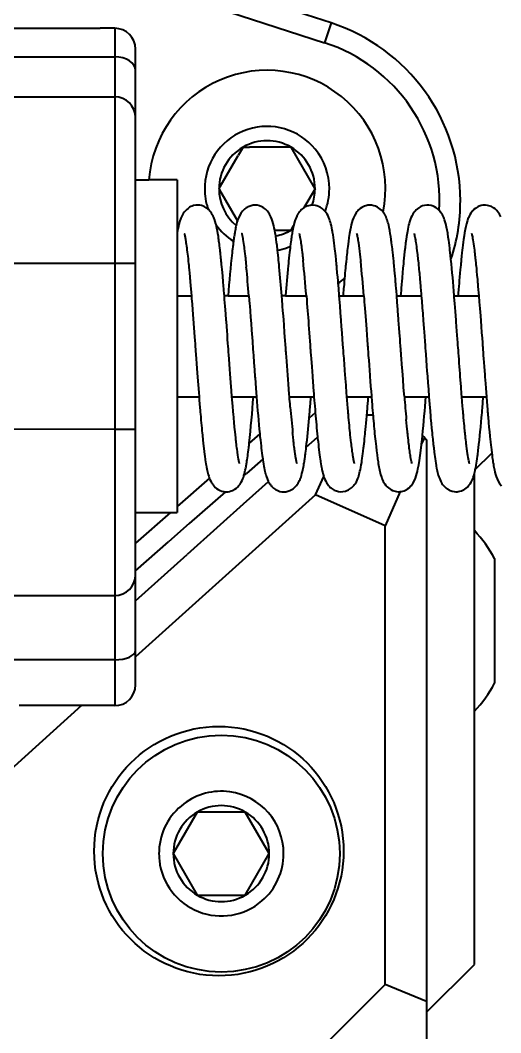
# Model space of a CAD drawing. Header units: millimetres. Extents: x 15 to 415, y 5 to 292.
# Drawn here: x 145.16 to 148.05, y 92.59 to 98.68 of the extents above; entities that cross this region are included whole.
import ezdxf

# ---------------------------------------------------------------- set-up
doc = ezdxf.new("R2010")
doc.units = ezdxf.units.MM
doc.layers.add('Geometries', color=7, linetype='Continuous')

msp = doc.modelspace()

# ---------------------------------------------------------------- linework, layer by layer
at = {"layer": 'Geometries', "linetype": 'Continuous', "lineweight": 40}
for p, q in [((145.5702, 99.0041), (146.9944, 98.5421)), ((147.033, 98.661), (146.5235, 98.8262)), ((144.9791, 98.6292), (145.1694, 98.6292)), ((145.1694, 98.6292), (145.4562, 98.6292)), ((145.4562, 98.6292), (145.5995, 98.6292)), ((145.5995, 98.6292), (145.6451, 98.6292)), ((145.7319, 98.6292), (145.6451, 98.6292)), ((145.7319, 98.6292), (145.7319, 98.4573)), ((147.0217, 98.6261), (146.9944, 98.5421)), ((147.033, 98.661), (147.0217, 98.6261)), ((145.8569, 98.3753), (145.8569, 98.5042)), ((144.7185, 98.4573), (145.7319, 98.4573)), ((145.7319, 98.4573), (145.7319, 98.2167)), ((145.8569, 98.0917), (145.8569, 98.3753)), ((144.8569, 98.2167), (145.7319, 98.2167)), ((145.7319, 98.2167), (145.7319, 97.2167)), ((145.8569, 97.7167), (145.8569, 98.0917)), ((146.5035, 97.914), (146.4744, 97.8636)), ((146.5035, 97.914), (146.5235, 97.914)), ((146.5235, 97.914), (146.5415, 97.914)), ((146.7922, 97.914), (146.5415, 97.914)), ((146.9365, 97.664), (146.7922, 97.914)), ((146.3669, 97.6774), (146.4744, 97.8636)), ((145.8569, 97.2167), (145.8569, 97.7167)), ((145.8569, 97.7167), (145.9373, 97.7167)), ((146.1069, 97.7167), (145.9373, 97.7167)), ((146.1069, 97.7167), (146.1069, 97.3963)), ((146.2734, 97.685), (146.2732, 97.6814)), ((146.2732, 97.6466), (146.2734, 97.643)), ((146.3591, 97.664), (146.3669, 97.6774)), ((146.3591, 97.664), (146.3628, 97.6577)), ((146.3628, 97.6577), (146.4702, 97.4717)), ((146.9365, 97.664), (146.8703, 97.5493)), ((146.6945, 97.414), (146.7922, 97.414)), ((146.7922, 97.414), (146.8076, 97.4408)), ((146.1069, 97.3963), (146.1069, 97.0204)), ((144.9819, 97.2167), (145.7319, 97.2167)), ((145.7319, 97.2167), (145.7319, 96.2167)), ((145.7319, 97.2167), (145.8569, 97.2167)), ((145.8569, 96.2167), (145.8569, 97.2167)), ((146.1069, 97.0204), (146.1069, 96.4129)), ((146.1069, 97.0204), (146.193, 97.0204)), ((146.3929, 96.999), (146.3911, 97.0211)), ((146.4139, 97.0204), (146.3912, 97.0204)), ((146.4139, 97.0204), (146.5387, 97.0204)), ((146.7597, 97.0204), (146.7369, 97.0204)), ((146.7597, 97.0204), (146.8844, 97.0204)), ((147.0826, 97.0204), (147.1054, 97.0204)), ((147.1054, 97.0204), (147.2301, 97.0204)), ((147.4283, 97.0204), (147.4511, 97.0204)), ((147.4511, 97.0204), (147.5072, 97.0204)), ((147.5072, 97.0204), (147.5758, 97.0204)), ((147.774, 97.0204), (147.7968, 97.0204)), ((147.7968, 97.0204), (147.9216, 97.0204)), ((146.1069, 96.4129), (146.239, 96.4129)), ((146.1069, 96.4129), (146.1069, 95.7518)), ((146.4371, 96.4129), (146.5662, 96.4129)), ((146.5662, 96.4129), (146.5847, 96.4129)), ((146.7828, 96.4129), (146.9119, 96.4129)), ((146.9119, 96.4129), (146.9304, 96.4129)), ((147.1285, 96.4129), (147.2576, 96.4129)), ((147.2576, 96.4129), (147.2761, 96.4129)), ((147.4742, 96.4129), (147.6033, 96.4129)), ((147.6033, 96.4129), (147.6218, 96.4129)), ((147.8199, 96.4129), (147.949, 96.4129)), ((147.949, 96.4129), (147.9675, 96.4129)), ((146.9383, 96.3154), (146.9011, 96.2828)), ((147.2486, 96.3029), (147.2851, 96.3029)), ((145.7319, 96.2167), (144.9817, 96.2164)), ((145.7319, 96.2167), (145.7319, 95.2167)), ((145.7319, 96.2167), (145.8569, 96.2167)), ((145.8569, 95.7167), (145.8569, 96.2167)), ((146.6042, 96.1884), (146.5409, 96.1329)), ((146.8839, 96.1087), (146.9517, 96.1698)), ((147.5943, 96.1667), (147.5776, 96.1292)), ((147.5828, 96.1782), (147.5943, 96.1667)), ((147.5943, 96.1667), (147.6082, 96.1529)), ((147.6082, 96.1529), (147.6082, 92.7736)), ((147.9009, 95.9743), (147.9998, 96.0732)), ((146.6219, 96.0376), (146.5235, 95.9512)), ((146.5091, 95.9386), (146.5235, 95.9512)), ((147.8951, 95.6077), (147.8951, 95.9496)), ((146.3015, 95.9227), (146.1069, 95.7518)), ((146.5235, 95.7842), (146.6558, 95.9033)), ((146.9398, 95.8226), (146.9891, 95.9335)), ((146.9398, 95.8226), (145.8569, 94.8475)), ((146.3979, 95.841), (146.1801, 95.6498)), ((147.3582, 95.6363), (146.9398, 95.8226)), ((147.4497, 95.8418), (147.3582, 95.6363)), ((146.5235, 95.7842), (146.1671, 95.4633)), ((145.8569, 95.5323), (145.8569, 95.7167)), ((145.8569, 95.7167), (146.0669, 95.7167)), ((146.0669, 95.7167), (145.8569, 95.5323)), ((146.0669, 95.7167), (146.1069, 95.7167)), ((146.1069, 95.7518), (146.1069, 95.7167)), ((146.1801, 95.6498), (146.0549, 95.5399)), ((147.3582, 92.8771), (147.3582, 95.6363)), ((147.8951, 94.5203), (147.8951, 95.6077)), ((145.8569, 95.366), (146.0549, 95.5399)), ((145.8569, 95.366), (145.8569, 95.5323)), ((145.8569, 95.184), (146.1671, 95.4633)), ((148.0166, 95.439), (148.0166, 94.689)), ((145.8569, 95.3417), (145.8569, 95.366)), ((145.8569, 95.184), (145.8569, 95.3417)), ((144.8569, 95.2167), (145.7319, 95.2167)), ((145.7319, 95.2167), (145.7319, 94.8302)), ((145.8569, 94.8862), (145.8569, 95.184)), ((145.8569, 94.8475), (145.8569, 94.8862)), ((145.8569, 94.6792), (145.8569, 94.8475)), ((145.7319, 94.8302), (144.5307, 94.8302)), ((145.7319, 94.8302), (145.7319, 94.5542)), ((145.5311, 94.5542), (144.8059, 93.9013)), ((145.5311, 94.5542), (145.1575, 94.5542)), ((145.7319, 94.5542), (145.5311, 94.5542)), ((147.8951, 92.9965), (147.8951, 94.5203)), ((146.2285, 93.914), (146.0841, 93.664)), ((146.5172, 93.914), (146.2285, 93.914)), ((146.6615, 93.664), (146.5172, 93.914)), ((146.0841, 93.664), (146.2285, 93.414)), ((146.5172, 93.414), (146.6615, 93.664)), ((146.2285, 93.414), (146.5172, 93.414)), ((147.6082, 92.7096), (147.8951, 92.9965)), ((146.5683, 92.0872), (147.3582, 92.8771)), ((147.6082, 92.7736), (147.3582, 92.8771)), ((147.6082, 92.7736), (147.6082, 92.7096)), ((147.6082, 92.7096), (147.6082, 92.3968))]:
    msp.add_line(p, q, dxfattribs=at)
at = {"layer": 'Geometries', "linetype": 'Continuous', "lineweight": 40, "flags": 128}
for points in [[(146.2732, 97.6814), (146.2731, 97.6787), (146.2728, 97.664)], [(146.2728, 97.664), (146.2731, 97.6491), (146.2732, 97.6466)], [(146.2734, 97.643), (146.274, 97.6339), (146.2756, 97.6185), (146.2778, 97.603), (146.2807, 97.5874), (146.2843, 97.572), (146.2869, 97.5621)], [(146.2886, 97.5444), (146.2816, 97.5495), (146.2763, 97.5527), (146.2688, 97.5565), (146.2589, 97.5605), (146.2529, 97.5623), (146.2432, 97.5643), (146.2319, 97.5654), (146.2194, 97.5648), (146.2066, 97.5624), (146.1983, 97.5597), (146.1901, 97.5563), (146.1821, 97.5521), (146.1726, 97.5458), (146.1647, 97.5394), (146.1567, 97.5315), (146.1495, 97.5228), (146.1444, 97.5154), (146.1395, 97.5072), (146.1295, 97.4859), (146.1223, 97.4647), (146.1169, 97.4439), (146.1123, 97.4226), (146.1082, 97.4), (146.1069, 97.3923)], [(146.2869, 97.5621), (146.2885, 97.5566), (146.2935, 97.5413), (146.294, 97.5398)], [(146.2943, 97.5397), (146.289, 97.5442), (146.2886, 97.5444)], [(146.3415, 97.4482), (146.3404, 97.4527), (146.3367, 97.4658), (146.3318, 97.4807), (146.3303, 97.4848), (146.3281, 97.4902), (146.3264, 97.4943), (146.3245, 97.4984), (146.3214, 97.5044), (146.3186, 97.5095), (146.3144, 97.5163), (146.3098, 97.5228), (146.304, 97.5299), (146.2975, 97.5367), (146.2943, 97.5397)], [(146.5233, 97.5491), (146.5213, 97.5477), (146.514, 97.5422), (146.5059, 97.5349), (146.4998, 97.5282), (146.4948, 97.5219), (146.4901, 97.5153), (146.4817, 97.5005), (146.4756, 97.4868), (146.4712, 97.4748), (146.4702, 97.472)], [(146.6945, 97.414), (146.6918, 97.4277), (146.689, 97.4407), (146.6854, 97.4554), (146.6818, 97.4681), (146.6774, 97.4811), (146.6714, 97.4957), (146.6632, 97.5113), (146.6512, 97.528), (146.6466, 97.5332), (146.6424, 97.5373), (146.6387, 97.5407), (146.6324, 97.5457), (146.6247, 97.5509), (146.6163, 97.5554), (146.6018, 97.5611), (146.588, 97.5642), (146.577, 97.5651), (146.5641, 97.5644), (146.5522, 97.562), (146.54, 97.5579), (146.5316, 97.554), (146.5256, 97.5505), (146.5233, 97.5491)], [(146.8701, 97.5495), (146.8626, 97.5442), (146.8569, 97.5396), (146.8535, 97.5364), (146.8489, 97.5317), (146.8437, 97.5257), (146.8385, 97.5189), (146.834, 97.512), (146.8303, 97.5056), (146.8265, 97.4982), (146.8227, 97.4898), (146.8188, 97.4799), (146.8159, 97.4714), (146.8076, 97.4407)], [(146.9184, 97.5649), (146.9138, 97.5646), (146.9069, 97.5637), (146.8978, 97.5618), (146.8878, 97.5585), (146.8743, 97.552), (146.8701, 97.5495)], [(146.9972, 97.5277), (146.9901, 97.5354), (146.9796, 97.5444), (146.9736, 97.5487), (146.9676, 97.5524), (146.9581, 97.5571), (146.9482, 97.5607), (146.9388, 97.5631), (146.9264, 97.5648), (146.9184, 97.5649)], [(147.0413, 97.4078), (147.04, 97.4151), (147.0374, 97.4282), (147.035, 97.4398), (147.0316, 97.4536), (147.0293, 97.4621), (147.0264, 97.4716), (147.0234, 97.4804), (147.0198, 97.4897), (147.0151, 97.4999), (147.0094, 97.5105), (147.0035, 97.5196), (146.9977, 97.5271), (146.9972, 97.5277)], [(147.3464, 97.5236), (147.3416, 97.5294), (147.3356, 97.5358), (147.3291, 97.5417), (147.321, 97.5478), (147.313, 97.5528), (147.3013, 97.5583), (147.2901, 97.562), (147.2764, 97.5646), (147.2653, 97.5651), (147.2551, 97.5643), (147.2424, 97.5616), (147.2351, 97.5592), (147.2269, 97.5557), (147.2181, 97.551), (147.208, 97.5441), (147.1991, 97.5364), (147.1942, 97.5313), (147.1888, 97.5251), (147.1848, 97.5197), (147.1756, 97.5048), (147.1677, 97.488), (147.1627, 97.4747), (147.1584, 97.4607), (147.1549, 97.4476), (147.1517, 97.4332), (147.1479, 97.4147), (147.1444, 97.3942), (147.1406, 97.3698), (147.1374, 97.3474), (147.1335, 97.3168), (147.1306, 97.292), (147.1292, 97.2795), (147.1278, 97.2665), (147.1265, 97.2545), (147.1251, 97.2413), (147.1237, 97.227), (147.123, 97.2202), (147.1226, 97.2158), (147.1219, 97.2085), (147.1209, 97.1982), (147.1197, 97.1857), (147.1183, 97.1711), (147.1169, 97.1557), (147.1155, 97.1396), (147.1142, 97.1255)], [(147.4283, 97.0205), (147.4279, 97.0252), (147.4262, 97.0466), (147.4245, 97.0673), (147.4233, 97.0807), (147.4226, 97.0901), (147.4221, 97.0954), (147.4217, 97.0999), (147.4209, 97.1089), (147.4198, 97.1224), (147.4184, 97.1379), (147.4151, 97.1745), (147.4124, 97.2026), (147.4111, 97.2156), (147.4098, 97.2286), (147.4082, 97.245), (147.4063, 97.2631), (147.4042, 97.2819), (147.4029, 97.2936), (147.4018, 97.3026), (147.4004, 97.3146), (147.3988, 97.3271), (147.3973, 97.3389), (147.3964, 97.3459), (147.3954, 97.3529), (147.3943, 97.3615), (147.393, 97.3699), (147.392, 97.377), (147.3896, 97.3926), (147.3863, 97.4118), (147.3827, 97.43), (147.3797, 97.4437), (147.3777, 97.4522), (147.3754, 97.4608), (147.373, 97.469), (147.3705, 97.4768), (147.3676, 97.4846), (147.3639, 97.4935), (147.3615, 97.4987), (147.3577, 97.5061), (147.355, 97.5109), (147.3509, 97.5173), (147.3474, 97.5222), (147.3464, 97.5236)], [(147.6841, 97.5333), (147.6814, 97.536), (147.6765, 97.5405), (147.6721, 97.5442), (147.665, 97.5492), (147.6563, 97.5544), (147.6476, 97.5584), (147.6344, 97.5628), (147.6221, 97.5649), (147.6098, 97.5654), (147.5945, 97.5636), (147.5832, 97.5604), (147.5731, 97.5563), (147.5675, 97.5535), (147.5605, 97.5493), (147.5521, 97.5432), (147.5446, 97.5365), (147.5384, 97.5299), (147.5347, 97.5255), (147.5325, 97.5227), (147.5252, 97.5118), (147.5182, 97.499), (147.5134, 97.4883), (147.5089, 97.476), (147.5054, 97.4653), (147.5023, 97.4539), (147.4998, 97.4438), (147.4972, 97.4324), (147.4947, 97.4202), (147.4923, 97.4069), (147.4904, 97.3964), (147.4874, 97.3775), (147.4846, 97.3579), (147.4817, 97.3362), (147.4782, 97.3084), (147.4756, 97.2853), (147.4732, 97.2638), (147.4694, 97.2274), (147.468, 97.213), (147.4655, 97.1869), (147.4629, 97.1585), (147.4603, 97.1298), (147.458, 97.1037), (147.457, 97.0912), (147.4563, 97.0829), (147.4553, 97.0707), (147.4539, 97.054), (147.4522, 97.0334), (147.4511, 97.0204)], [(147.7545, 97.2393), (147.7545, 97.2394), (147.7524, 97.2596), (147.7502, 97.2798), (147.7485, 97.2948), (147.7472, 97.3055), (147.7452, 97.322), (147.7429, 97.3401), (147.7413, 97.3522), (147.7397, 97.3633), (147.7383, 97.3734), (147.7374, 97.3791), (147.7362, 97.3865), (147.7347, 97.3961), (147.7329, 97.4066), (147.7315, 97.4145), (147.7278, 97.433), (147.7232, 97.4526), (147.7181, 97.4709), (147.716, 97.4772), (147.7135, 97.484), (147.7106, 97.4913), (147.707, 97.4993), (147.7028, 97.5073), (147.6981, 97.5152), (147.6921, 97.5238), (147.6867, 97.5304), (147.6841, 97.5333)], [(148.0549, 97.4944), (148.0508, 97.5029), (148.0469, 97.5099), (148.0405, 97.5199), (148.0346, 97.5276), (148.0307, 97.5321), (148.0257, 97.5371), (148.0201, 97.5421), (148.0109, 97.5489), (148.0046, 97.5528), (147.9981, 97.5562), (147.9905, 97.5594), (147.9829, 97.5619), (147.9735, 97.564), (147.9631, 97.5652), (147.9556, 97.5653), (147.9463, 97.5645), (147.9368, 97.5627), (147.93, 97.5607), (147.924, 97.5585), (147.9153, 97.5545), (147.9039, 97.5476), (147.8948, 97.5405), (147.8898, 97.5359), (147.8852, 97.5312), (147.8825, 97.5281), (147.8807, 97.5259), (147.874, 97.5166), (147.8681, 97.5069), (147.8634, 97.4979), (147.8597, 97.4894), (147.8568, 97.4821), (147.8536, 97.473), (147.8515, 97.4664), (147.8476, 97.452), (147.8437, 97.4357), (147.8403, 97.4189), (147.8368, 97.3994), (147.8338, 97.3814), (147.8303, 97.3575), (147.8281, 97.3416), (147.8259, 97.3241), (147.824, 97.3082), (147.8224, 97.2952), (147.8205, 97.2781), (147.8183, 97.258), (147.8161, 97.237), (147.8148, 97.2236), (147.8138, 97.2135), (147.8128, 97.2038), (147.8116, 97.1911), (147.8101, 97.1754), (147.8084, 97.1562), (147.8061, 97.1311), (147.8044, 97.1112), (147.8038, 97.1042), (147.8029, 97.0936), (147.8016, 97.0781), (147.7999, 97.0577), (147.798, 97.035), (147.7969, 97.0209)], [(146.4702, 97.472), (146.4672, 97.4622), (146.464, 97.45), (146.4623, 97.4429)], [(146.3568, 97.3639), (146.355, 97.3765), (146.3521, 97.3948), (146.3496, 97.4096), (146.3467, 97.4247), (146.3435, 97.4396), (146.3415, 97.4482)], [(146.4623, 97.4429), (146.4623, 97.4429), (146.4605, 97.4351), (146.4592, 97.4288), (146.4575, 97.4201), (146.4556, 97.4101), (146.4545, 97.4035), (146.4536, 97.3986), (146.4528, 97.3934), (146.4514, 97.3846), (146.4501, 97.3764), (146.4492, 97.3701), (146.448, 97.3618), (146.4467, 97.3526), (146.4461, 97.3477)], [(146.7001, 97.3802), (146.6973, 97.3981), (146.6951, 97.4109), (146.6945, 97.414)], [(146.8035, 97.4216), (146.801, 97.4081), (146.7997, 97.4007), (146.7984, 97.3929), (146.7971, 97.3848), (146.7961, 97.3782), (146.795, 97.3708), (146.7937, 97.3614), (146.7923, 97.3515), (146.7913, 97.3443), (146.7898, 97.3322), (146.7878, 97.3164), (146.7878, 97.3161)], [(146.8076, 97.4407), (146.8075, 97.4406), (146.8035, 97.4216)], [(147.045, 97.3852), (147.0449, 97.3863), (147.0423, 97.4018), (147.0413, 97.4078)], [(146.1497, 97.3947), (146.1498, 97.3946), (146.1501, 97.3937), (146.1506, 97.3918), (146.1512, 97.3895), (146.152, 97.3859), (146.1528, 97.3824), (146.1538, 97.3777), (146.1548, 97.3726), (146.1559, 97.3669), (146.1567, 97.3627), (146.1577, 97.357), (146.159, 97.3489), (146.1602, 97.341), (146.1618, 97.3301), (146.1634, 97.3188), (146.1648, 97.3083), (146.1663, 97.2966), (146.1682, 97.2813), (146.1694, 97.2707), (146.1708, 97.2584), (146.1726, 97.2427), (146.1742, 97.227), (146.1755, 97.2144), (146.1766, 97.2043), (146.1779, 97.1909), (146.1794, 97.1751), (146.1813, 97.1553), (146.1832, 97.1343), (146.1843, 97.1229)], [(146.3911, 97.0211), (146.3904, 97.0299), (146.3881, 97.0575), (146.3861, 97.0825), (146.3844, 97.1026), (146.3812, 97.1391), (146.3776, 97.1781), (146.3761, 97.1944), (146.3747, 97.2088), (146.3736, 97.2195), (146.3729, 97.2268), (146.3719, 97.2361), (146.3709, 97.246), (146.3698, 97.2569), (146.3686, 97.2684), (146.3673, 97.2797), (146.3665, 97.287), (146.3656, 97.2946), (146.3641, 97.308), (146.3626, 97.3199), (146.3614, 97.3297), (146.3602, 97.3389), (146.3589, 97.3486), (146.3576, 97.3588), (146.3568, 97.3639)], [(146.4461, 97.3477), (146.4458, 97.3456), (146.4451, 97.3406), (146.4443, 97.3342), (146.4433, 97.3264), (146.4421, 97.3165), (146.4402, 97.301), (146.4391, 97.2907), (146.4376, 97.2774)], [(146.4956, 97.3945), (146.4956, 97.3945), (146.4957, 97.3939), (146.4961, 97.3927), (146.4966, 97.391), (146.497, 97.3894), (146.4977, 97.3864), (146.4984, 97.3833), (146.5, 97.3755), (146.5017, 97.3667), (146.5031, 97.3587), (146.5052, 97.3459), (146.5068, 97.3347), (146.5086, 97.322), (146.5096, 97.3153)], [(146.7113, 97.2947), (146.7111, 97.2966), (146.7081, 97.3217), (146.7058, 97.3399), (146.7031, 97.3602), (146.7003, 97.3788), (146.7001, 97.3802)], [(146.8413, 97.3946), (146.8413, 97.3945), (146.8415, 97.3939), (146.8419, 97.3923), (146.8423, 97.3908), (146.8438, 97.3845), (146.8458, 97.3751), (146.8478, 97.3639), (146.8503, 97.3493), (146.8504, 97.3486)], [(146.8504, 97.3486), (146.8521, 97.3375), (146.8548, 97.3185), (146.8559, 97.3103), (146.8576, 97.2973), (146.8596, 97.2812), (146.8608, 97.2703), (146.8619, 97.261), (146.8632, 97.2496), (146.8642, 97.2402)], [(147.0765, 97.0945), (147.0763, 97.0965), (147.0752, 97.1093), (147.0732, 97.1318), (147.0708, 97.1586), (147.068, 97.1888), (147.0669, 97.1999), (147.0663, 97.2066), (147.0659, 97.2107), (147.0652, 97.2174), (147.0643, 97.2268), (147.0632, 97.2375), (147.0611, 97.258), (147.0592, 97.2754), (147.0577, 97.2884), (147.0561, 97.3025), (147.0541, 97.3189), (147.0517, 97.3384), (147.0497, 97.3533), (147.0471, 97.3718), (147.045, 97.3852)], [(147.1868, 97.3952), (147.1868, 97.3951), (147.1871, 97.3942), (147.1875, 97.3929), (147.188, 97.3909), (147.1887, 97.388), (147.1897, 97.3835), (147.1908, 97.3782), (147.1921, 97.3715), (147.1933, 97.3652), (147.1949, 97.3559), (147.1962, 97.3479), (147.1977, 97.338), (147.2002, 97.3205), (147.202, 97.3072), (147.2046, 97.287), (147.2065, 97.271), (147.2086, 97.2522), (147.2104, 97.2358), (147.2113, 97.2277)], [(147.5324, 97.3954), (147.5325, 97.3951), (147.5328, 97.3941), (147.5334, 97.392), (147.534, 97.3897), (147.5348, 97.3861), (147.536, 97.3809), (147.5371, 97.3755), (147.5387, 97.3671), (147.5397, 97.3615), (147.5406, 97.356), (147.542, 97.3476), (147.5431, 97.34), (147.5448, 97.3287), (147.5465, 97.3165), (147.5478, 97.3067), (147.5496, 97.2931), (147.5514, 97.2779), (147.5522, 97.2712), (147.5528, 97.2661), (147.5536, 97.2591), (147.5545, 97.2506), (147.5556, 97.2407), (147.5568, 97.2294), (147.5581, 97.2171), (147.5589, 97.2097), (147.5596, 97.2026), (147.5608, 97.1909), (147.562, 97.178), (147.5631, 97.1661), (147.5642, 97.1553), (147.5651, 97.1456), (147.5664, 97.1307), (147.5675, 97.119)], [(147.8782, 97.3949), (147.8783, 97.3948), (147.8787, 97.3935), (147.8794, 97.3905), (147.8806, 97.3857), (147.8817, 97.3808), (147.883, 97.3745), (147.8845, 97.3666), (147.8864, 97.3557), (147.8882, 97.3446), (147.8901, 97.3318), (147.8921, 97.3179), (147.8935, 97.307), (147.8951, 97.2952), (147.8964, 97.2839), (147.8975, 97.2748), (147.8982, 97.2689), (147.8988, 97.2639), (147.8999, 97.2543), (147.9009, 97.2452), (147.9018, 97.2369), (147.9025, 97.2296), (147.9033, 97.2226), (147.9047, 97.2088), (147.9058, 97.1981), (147.9071, 97.1848), (147.9087, 97.1673), (147.9109, 97.1444), (147.9132, 97.1186), (147.9147, 97.1019), (147.9155, 97.0922), (147.9169, 97.0766), (147.9185, 97.0574), (147.9201, 97.0382), (147.9216, 97.0204)], [(146.5096, 97.3153), (146.5098, 97.3133), (146.5111, 97.3035), (146.5131, 97.2874), (146.5133, 97.2855)], [(146.5133, 97.2855), (146.5147, 97.2738), (146.5164, 97.259), (146.5177, 97.2475), (146.519, 97.2357), (146.5199, 97.227)], [(146.7113, 97.2944), (146.7244, 97.2969), (146.7398, 97.3005), (146.7552, 97.3047), (146.7706, 97.3097), (146.7859, 97.3154), (146.7878, 97.3161)], [(146.7197, 97.2155), (146.7192, 97.2204), (146.7179, 97.2332), (146.7164, 97.2483), (146.7132, 97.2781), (146.7113, 97.2947)], [(146.7878, 97.3161), (146.7862, 97.3032), (146.7851, 97.2936), (146.7837, 97.2807), (146.7819, 97.2646), (146.78, 97.2467), (146.778, 97.2274), (146.7771, 97.2179)], [(146.5199, 97.227), (146.5203, 97.2234), (146.5214, 97.2124), (146.5222, 97.2048), (146.5227, 97.2003), (146.5233, 97.1935), (146.5235, 97.1921)], [(146.7219, 97.1926), (146.7218, 97.1934), (146.7206, 97.2061), (146.72, 97.2124), (146.7197, 97.2155)], [(146.7771, 97.2179), (146.7764, 97.211), (146.7755, 97.2015)], [(146.8642, 97.2402), (146.8644, 97.2385), (146.865, 97.2332)], [(146.1843, 97.1229), (146.185, 97.1145), (146.1865, 97.0979), (146.1872, 97.0899), (146.1882, 97.078), (146.1895, 97.0628), (146.1917, 97.0367), (146.1929, 97.0212)], [(147.0825, 97.021), (147.0815, 97.0344), (147.0801, 97.0508), (147.0789, 97.0657), (147.0778, 97.0791), (147.077, 97.0881), (147.0765, 97.0945)], [(147.1142, 97.1255), (147.114, 97.1228), (147.1128, 97.1091), (147.112, 97.1006), (147.1116, 97.0957), (147.111, 97.0885), (147.1087, 97.0612), (147.1062, 97.0306), (147.1054, 97.0203)], [(147.5675, 97.119), (147.5676, 97.1172), (147.5687, 97.1046), (147.5697, 97.0942), (147.5704, 97.085), (147.5716, 97.0712), (147.575, 97.0308), (147.5758, 97.0204)], [(146.1929, 97.0212), (146.1943, 97.0044), (146.197, 96.9701), (146.1997, 96.9363), (146.2039, 96.881), (146.2079, 96.8278), (146.2119, 96.7733), (146.2135, 96.7515), (146.215, 96.7313), (146.216, 96.7176), (146.2166, 96.7102), (146.2171, 96.7033)], [(146.4025, 96.8733), (146.3997, 96.9115), (146.3961, 96.9573), (146.393, 96.9967), (146.3929, 96.999)], [(146.5387, 97.0204), (146.539, 97.0175), (146.5426, 96.9719), (146.5436, 96.9592)], [(146.7418, 96.9579), (146.7415, 96.9624), (146.7389, 96.9947), (146.7369, 97.0204)], [(146.8844, 97.0205), (146.8845, 97.02), (146.8867, 96.9926)], [(146.8867, 96.9926), (146.8882, 96.9739), (146.8916, 96.93), (146.8948, 96.8885), (146.8964, 96.8668), (146.8981, 96.8443), (146.8998, 96.8209), (146.9016, 96.7967), (146.9035, 96.7716), (146.9054, 96.746), (146.9069, 96.7254), (146.9078, 96.7127), (146.9084, 96.7052), (146.9091, 96.6953), (146.9102, 96.6801), (146.9116, 96.6617), (146.913, 96.6419), (146.9167, 96.5921), (146.9209, 96.5358), (146.9211, 96.5332)], [(147.094, 96.8731), (147.0906, 96.9171), (147.0874, 96.9597), (147.0843, 96.9994), (147.0825, 97.021)], [(147.2301, 97.0204), (147.2303, 97.0187), (147.2318, 96.9999), (147.2332, 96.982), (147.2346, 96.9646), (147.238, 96.9208), (147.2418, 96.8715), (147.2457, 96.8193), (147.2484, 96.7823), (147.2504, 96.7555)], [(147.4355, 96.9289), (147.4349, 96.9366), (147.4314, 96.9813), (147.4283, 97.0205)], [(147.5758, 97.0204), (147.5783, 96.9898), (147.5817, 96.9474), (147.5842, 96.9139)], [(147.7854, 96.8726), (147.7814, 96.9262), (147.7777, 96.9731), (147.7746, 97.0123), (147.7739, 97.0212)], [(147.9216, 97.0204), (147.9217, 97.0188), (147.9246, 96.983), (147.9276, 96.9442), (147.9311, 96.8997), (147.9334, 96.8684), (147.936, 96.8348), (147.9386, 96.7989), (147.9412, 96.7644), (147.9431, 96.738), (147.9445, 96.7199), (147.9451, 96.7114), (147.9454, 96.7063), (147.9462, 96.6955), (147.9474, 96.68), (147.9487, 96.6614), (147.9502, 96.642), (147.9536, 96.595), (147.9574, 96.5442), (147.9582, 96.533)], [(146.5436, 96.9592), (146.5461, 96.9276), (146.5488, 96.8921), (146.5517, 96.8536), (146.5548, 96.8121), (146.558, 96.7691), (146.5596, 96.7464), (146.5609, 96.7287), (146.5619, 96.716), (146.5624, 96.7087), (146.5632, 96.6984), (146.5644, 96.6811), (146.566, 96.6603), (146.569, 96.6191), (146.5723, 96.574), (146.5754, 96.5332)], [(146.7483, 96.8729), (146.7464, 96.8983), (146.7439, 96.9302), (146.7418, 96.9579)], [(147.4397, 96.8728), (147.4392, 96.8791), (147.4355, 96.9289)], [(147.5842, 96.9139), (147.5845, 96.9111), (147.5876, 96.8705), (147.5909, 96.8257), (147.5945, 96.7768), (147.5969, 96.7456), (147.5985, 96.7234), (147.5994, 96.7104), (147.5999, 96.7047), (147.601, 96.6895), (147.6026, 96.6671), (147.6051, 96.6331), (147.6076, 96.5993), (147.61, 96.5669), (147.6123, 96.536), (147.6125, 96.5331)], [(146.437, 96.4134), (146.4343, 96.4482), (146.4304, 96.4975), (146.4264, 96.5507), (146.4243, 96.5783), (146.4221, 96.6077), (146.4199, 96.6385), (146.418, 96.6638), (146.4168, 96.6798), (146.4164, 96.6857), (146.416, 96.691), (146.4153, 96.7007), (146.4142, 96.715), (146.4128, 96.7339), (146.4111, 96.7574), (146.4092, 96.784), (146.4072, 96.81), (146.4034, 96.8623), (146.4025, 96.8733)], [(146.7828, 96.4129), (146.7815, 96.4282), (146.7792, 96.4582), (146.7768, 96.4884), (146.7747, 96.5159), (146.7727, 96.5433), (146.7706, 96.5707), (146.7686, 96.598), (146.7666, 96.6252), (146.7646, 96.6518), (146.7631, 96.6725), (146.7624, 96.6813), (146.762, 96.6872), (146.7618, 96.6901), (146.7613, 96.6964), (146.7606, 96.7057), (146.7591, 96.7269), (146.7573, 96.7511), (146.754, 96.7964), (146.7503, 96.846), (146.7483, 96.8729)], [(147.1116, 96.6347), (147.111, 96.6428), (147.1099, 96.658), (147.1089, 96.6709), (147.1081, 96.6815), (147.1074, 96.6913), (147.1062, 96.7076), (147.1047, 96.7287), (147.1024, 96.7595), (147.0997, 96.7964), (147.0968, 96.8349), (147.0941, 96.872), (147.094, 96.8731)], [(147.4479, 96.7624), (147.447, 96.7742), (147.4433, 96.8248), (147.4397, 96.8728)], [(147.8199, 96.4131), (147.8187, 96.428), (147.8152, 96.472), (147.812, 96.5139), (147.8106, 96.5331), (147.8091, 96.5526), (147.8076, 96.5728), (147.8061, 96.5936), (147.8045, 96.615), (147.8028, 96.6369), (147.8012, 96.659), (147.8, 96.6754), (147.7993, 96.6849), (147.7988, 96.6923), (147.7978, 96.706), (147.7966, 96.7219), (147.7953, 96.7397), (147.7939, 96.759), (147.7903, 96.808), (147.7861, 96.8639), (147.7854, 96.8726)], [(147.2504, 96.7555), (147.251, 96.7475), (147.2521, 96.7321), (147.2531, 96.7192), (147.2535, 96.7137), (147.2537, 96.7101), (147.2538, 96.7092), (147.2539, 96.708), (147.2546, 96.6981), (147.2558, 96.6828), (147.2573, 96.6612), (147.2594, 96.6335), (147.2616, 96.6032), (147.2619, 96.5996)], [(147.4742, 96.413), (147.4741, 96.4138), (147.4729, 96.429), (147.4697, 96.4699), (147.4661, 96.5166), (147.4622, 96.5685), (147.4594, 96.6067), (147.4567, 96.643), (147.4554, 96.6603), (147.4543, 96.6749), (147.4536, 96.6855), (147.4533, 96.6891), (147.4532, 96.6909), (147.4525, 96.6996), (147.4513, 96.7164), (147.4495, 96.7413), (147.4479, 96.7624)], [(146.2171, 96.7033), (146.2172, 96.7013), (146.2182, 96.6881), (146.2197, 96.6675), (146.2217, 96.6411), (146.2238, 96.6117), (146.2259, 96.5834), (146.2279, 96.5564), (146.2299, 96.5307), (146.2335, 96.4834), (146.2369, 96.4383), (146.2389, 96.4131)], [(147.1234, 96.4781), (147.123, 96.4823), (147.1199, 96.5226), (147.1164, 96.5699), (147.1134, 96.6099), (147.1116, 96.6347)], [(147.2619, 96.5996), (147.2639, 96.5721), (147.2663, 96.5403), (147.2668, 96.533)], [(146.5754, 96.5332), (146.576, 96.5255), (146.5806, 96.4641), (146.5847, 96.4128)], [(146.9211, 96.5332), (146.9256, 96.4736), (146.9259, 96.4706)], [(147.2668, 96.533), (147.2687, 96.5078), (147.2712, 96.4749), (147.2734, 96.4463), (147.2757, 96.4171), (147.276, 96.4132)], [(147.6125, 96.5331), (147.6152, 96.4974), (147.6184, 96.4564), (147.6218, 96.4131), (147.6218, 96.4129)], [(147.9582, 96.533), (147.9614, 96.4915), (147.9634, 96.4648), (147.9655, 96.4378), (147.9675, 96.4129)], [(146.9259, 96.4706), (146.9292, 96.428), (146.9304, 96.4121)], [(147.1284, 96.4133), (147.1265, 96.4383), (147.1234, 96.4781)], [(146.2389, 96.4131), (146.2406, 96.3917), (146.2425, 96.3689), (146.2443, 96.3471), (146.2457, 96.3304), (146.2466, 96.319), (146.2475, 96.3087), (146.249, 96.2917), (146.2507, 96.2724), (146.2521, 96.2563), (146.2536, 96.2399), (146.2551, 96.224), (146.2565, 96.2085), (146.2579, 96.1941), (146.2588, 96.1848), (146.2596, 96.177), (146.2644, 96.1309), (146.2678, 96.1015), (146.2724, 96.0646), (146.2735, 96.0562)], [(146.4479, 96.2842), (146.4475, 96.2887), (146.446, 96.3052), (146.4445, 96.323), (146.4417, 96.3565), (146.4385, 96.3945), (146.437, 96.4134)], [(146.7879, 96.3496), (146.7862, 96.3708), (146.7839, 96.3983), (146.7828, 96.4129)], [(146.9011, 96.2828), (146.9013, 96.2846), (146.9032, 96.3071), (146.9045, 96.3222), (146.9055, 96.3345), (146.9069, 96.3516), (146.9087, 96.3731), (146.9112, 96.404), (146.9119, 96.4129)], [(146.9304, 96.4121), (146.9322, 96.3895), (146.9348, 96.3581), (146.9368, 96.3333), (146.9375, 96.3248), (146.9381, 96.3174), (146.9383, 96.3153)], [(147.1376, 96.3035), (147.1373, 96.3067), (147.1368, 96.313), (147.1356, 96.3262), (147.1341, 96.3446), (147.1302, 96.3911), (147.1284, 96.4133)], [(147.2486, 96.3037), (147.2494, 96.3129), (147.25, 96.3202), (147.2506, 96.3273), (147.2515, 96.3382), (147.2528, 96.3529), (147.2542, 96.3709), (147.2557, 96.389), (147.2571, 96.4069), (147.2576, 96.413)], [(147.276, 96.4132), (147.2784, 96.3839), (147.2798, 96.3666), (147.2812, 96.3485), (147.2828, 96.3295), (147.2841, 96.3138), (147.2846, 96.308), (147.285, 96.3035)], [(147.6218, 96.4129), (147.6254, 96.368), (147.6273, 96.345), (147.6287, 96.3273), (147.6298, 96.3148), (147.6304, 96.3081), (147.631, 96.3008), (147.6322, 96.2866), (147.6353, 96.2521), (147.638, 96.2227), (147.6407, 96.1952), (147.642, 96.1813), (147.6446, 96.1564), (147.6478, 96.1263), (147.6504, 96.1043), (147.6535, 96.0783), (147.6552, 96.0652), (147.6567, 96.0538), (147.6589, 96.038), (147.6607, 96.026), (147.6631, 96.0107), (147.6644, 96.003), (147.6658, 95.9952), (147.6681, 95.9831), (147.6698, 95.9747), (147.6716, 95.9665), (147.6736, 95.9577), (147.676, 95.9485), (147.6783, 95.9406), (147.6813, 95.9311), (147.6845, 95.9222), (147.6887, 95.912), (147.6937, 95.9019), (147.7002, 95.8908), (147.7042, 95.8851), (147.708, 95.8801), (147.7127, 95.8746), (147.7186, 95.8688), (147.7258, 95.8626), (147.7315, 95.8584), (147.7358, 95.8556), (147.742, 95.8521), (147.7504, 95.8482), (147.7626, 95.8441), (147.7745, 95.8418), (147.7831, 95.8411), (147.7916, 95.8413), (147.7985, 95.8421), (147.8074, 95.8438), (147.8175, 95.847), (147.8254, 95.8503), (147.8314, 95.8534), (147.838, 95.8574), (147.8453, 95.8627), (147.8529, 95.8693), (147.8587, 95.8753), (147.8627, 95.88), (147.8695, 95.8891), (147.8758, 95.8994), (147.881, 95.9097), (147.885, 95.9187), (147.8887, 95.9286), (147.8917, 95.9377), (147.8951, 95.9496)], [(147.8652, 96.0115), (147.8652, 96.0116), (147.8651, 96.0121), (147.8647, 96.0134), (147.8643, 96.015), (147.863, 96.0201), (147.8614, 96.0275), (147.8596, 96.0369), (147.8578, 96.0471), (147.8559, 96.0587), (147.8543, 96.0692), (147.8519, 96.0862), (147.8513, 96.0903), (147.8507, 96.0954), (147.8498, 96.1022), (147.8488, 96.1102), (147.8476, 96.1195), (147.8465, 96.1287), (147.8458, 96.1344), (147.845, 96.1418), (147.8437, 96.1527), (147.8425, 96.1636), (147.8414, 96.1746), (147.8402, 96.1852), (147.8392, 96.195), (147.8387, 96.2005), (147.8377, 96.2099), (147.8364, 96.2235), (147.8351, 96.2373), (147.8337, 96.2517), (147.8323, 96.2672), (147.8303, 96.2892), (147.8289, 96.3048), (147.8283, 96.3117), (147.8273, 96.3232), (147.826, 96.3387), (147.8243, 96.3584), (147.8224, 96.3822), (147.8199, 96.4131)], [(147.9009, 95.9736), (147.9031, 95.9846), (147.906, 96.0002), (147.9082, 96.0133), (147.9101, 96.0258), (147.9121, 96.0387), (147.9142, 96.0541), (147.9156, 96.0647), (147.9188, 96.0898), (147.9209, 96.1079), (147.9229, 96.1257), (147.9257, 96.1513), (147.9287, 96.1801), (147.9308, 96.2014), (147.9333, 96.2285), (147.9364, 96.2622), (147.9385, 96.2861), (147.9401, 96.3041), (147.9411, 96.3159), (147.9421, 96.328), (147.9437, 96.3472), (147.9459, 96.3739), (147.949, 96.4129), (147.949, 96.4129)], [(147.9675, 96.4129), (147.9676, 96.4108), (147.9698, 96.3837), (147.972, 96.357), (147.9738, 96.3356), (147.9745, 96.3266), (147.9751, 96.3194), (147.9756, 96.314), (147.9759, 96.3103), (147.9761, 96.3078), (147.9766, 96.3021), (147.9775, 96.2918), (147.9805, 96.2584), (147.9831, 96.2293), (147.9845, 96.2148), (147.9858, 96.2009), (147.9866, 96.1934), (147.9873, 96.186), (147.9886, 96.1733), (147.9902, 96.1572), (147.9918, 96.1421), (147.994, 96.1218), (147.9954, 96.1101), (147.9975, 96.0924), (147.9995, 96.0758), (147.9999, 96.0731)], [(146.9892, 95.9334), (146.9894, 95.9328), (146.9924, 95.924), (146.9964, 95.9142), (147.0012, 95.9039), (147.0049, 95.8971), (147.0087, 95.8909), (147.0137, 95.8837), (147.0175, 95.879), (147.0235, 95.8722), (147.0286, 95.8673), (147.0329, 95.8636), (147.0391, 95.859), (147.0523, 95.8511), (147.0651, 95.8458), (147.0784, 95.8424), (147.0898, 95.8411), (147.1039, 95.8416), (147.1202, 95.845), (147.1287, 95.848), (147.135, 95.8508), (147.1389, 95.8528), (147.1437, 95.8557), (147.1563, 95.8648), (147.1668, 95.8748), (147.1717, 95.8806), (147.1744, 95.8841), (147.1781, 95.8893), (147.1815, 95.8946), (147.1854, 95.9014), (147.1899, 95.9105), (147.1938, 95.9198), (147.1973, 95.9292), (147.1999, 95.9371), (147.2026, 95.9463), (147.2049, 95.9548), (147.2071, 95.964), (147.2095, 95.9744), (147.2121, 95.9877), (147.2148, 96.0021), (147.2174, 96.0178), (147.219, 96.0283), (147.2208, 96.0403), (147.2232, 96.0573), (147.2247, 96.0687), (147.2268, 96.0854), (147.2292, 96.1051), (147.2302, 96.1142), (147.2309, 96.1203), (147.2316, 96.126), (147.2325, 96.1341), (147.2335, 96.1441), (147.2351, 96.159), (147.2368, 96.1754), (147.2379, 96.1868), (147.239, 96.1977), (147.2406, 96.2146), (147.2424, 96.2336), (147.2443, 96.2543), (147.2461, 96.2752), (147.2479, 96.2953), (147.2486, 96.3037)], [(147.1403, 96.273), (147.139, 96.2874), (147.1379, 96.2997), (147.1376, 96.3035)], [(147.285, 96.3035), (147.2855, 96.2983), (147.2867, 96.2836), (147.2883, 96.2664), (147.2897, 96.2507), (147.291, 96.2365), (147.2925, 96.2199), (147.294, 96.2048), (147.2953, 96.1915), (147.297, 96.1739), (147.3, 96.1451), (147.3036, 96.1124), (147.3068, 96.0863), (147.3098, 96.0624), (147.3129, 96.0398), (147.3155, 96.0228), (147.3173, 96.0116), (147.3191, 96.0007), (147.3208, 95.9915), (147.3225, 95.9822), (147.3246, 95.9723), (147.3265, 95.9635), (147.3288, 95.954), (147.3315, 95.944), (147.3341, 95.9354), (147.3377, 95.9249), (147.3412, 95.916), (147.3471, 95.9033), (147.3511, 95.896), (147.3565, 95.8876), (147.3632, 95.8789), (147.3707, 95.8707), (147.3781, 95.864), (147.3864, 95.8578), (147.3935, 95.8535), (147.402, 95.8492), (147.4103, 95.846), (147.4187, 95.8436), (147.4276, 95.8419), (147.436, 95.8411), (147.4456, 95.8413), (147.4496, 95.8416)], [(146.4711, 96.0712), (146.4693, 96.0838), (146.4678, 96.095), (146.4664, 96.1058), (146.465, 96.1173), (146.4636, 96.1282), (146.4627, 96.1361), (146.4618, 96.1438), (146.4608, 96.1532), (146.4594, 96.1662), (146.4576, 96.1829), (146.4558, 96.201), (146.4529, 96.2298), (146.4502, 96.2593), (146.4479, 96.2842)], [(147.174, 96.0112), (147.174, 96.0112), (147.1737, 96.0123), (147.1733, 96.0138), (147.1725, 96.0166), (147.1717, 96.02), (147.1707, 96.0246), (147.1698, 96.0289), (147.1686, 96.0347), (147.1673, 96.0421), (147.1664, 96.0473), (147.1655, 96.0524), (147.1649, 96.0564), (147.1643, 96.0601), (147.1633, 96.0663), (147.162, 96.0753), (147.1609, 96.0829), (147.1601, 96.0886), (147.1592, 96.0957), (147.1577, 96.1068), (147.1566, 96.1158), (147.1557, 96.123), (147.1551, 96.1282), (147.1543, 96.1353), (147.1524, 96.1511), (147.1506, 96.1679), (147.1489, 96.1838), (147.1477, 96.1961), (147.1464, 96.2087), (147.1449, 96.2239), (147.1432, 96.2419), (147.1419, 96.2559), (147.1405, 96.2712), (147.1403, 96.273)], [(147.5196, 96.0111), (147.5196, 96.0112), (147.5193, 96.0121), (147.519, 96.0132), (147.518, 96.0171), (147.5166, 96.0231), (147.515, 96.0309), (147.5134, 96.0397), (147.5112, 96.0522), (147.5101, 96.0594), (147.5092, 96.0649), (147.5079, 96.0739), (147.5062, 96.0856), (147.5052, 96.0935), (147.5039, 96.1034), (147.5023, 96.1162), (147.5009, 96.1276), (147.4998, 96.1364), (147.498, 96.1521), (147.4965, 96.1663), (147.4952, 96.1785), (147.4941, 96.1884), (147.4934, 96.1959), (147.4927, 96.2027), (147.4912, 96.2177), (147.4895, 96.2356), (147.4876, 96.2557), (147.4858, 96.2751)], [(146.6042, 96.1885), (146.6056, 96.1737), (146.6077, 96.1535), (146.6098, 96.1338), (146.6118, 96.1164), (146.6133, 96.1032), (146.6149, 96.0899), (146.617, 96.073), (146.6187, 96.06), (146.6202, 96.0491), (146.6218, 96.0381)], [(146.82, 96.0511), (146.8194, 96.0546), (146.8185, 96.0605), (146.8178, 96.0646), (146.8169, 96.0706), (146.8157, 96.0791), (146.8144, 96.0887), (146.8137, 96.0939), (146.8127, 96.1015), (146.8114, 96.1113), (146.81, 96.1226), (146.8095, 96.127), (146.8091, 96.1308), (146.8084, 96.1363), (146.8076, 96.1435), (146.8066, 96.1521), (146.8049, 96.1681), (146.8029, 96.187), (146.802, 96.1957)], [(147.5776, 96.1282), (147.5805, 96.1555), (147.5829, 96.1789)], [(146.5235, 96.0028), (146.5246, 96.0097), (146.5262, 96.0192), (146.5273, 96.0265), (146.5283, 96.0333), (146.5301, 96.0452), (146.5318, 96.0577), (146.5329, 96.0661), (146.5347, 96.0799), (146.5364, 96.0941), (146.5377, 96.1043), (146.5385, 96.1115), (146.5396, 96.1215), (146.5409, 96.1328)], [(146.9517, 96.1704), (146.9525, 96.1623), (146.9546, 96.1428), (146.9568, 96.1223), (146.9583, 96.1092), (146.9599, 96.0958), (146.9621, 96.0777), (146.9639, 96.0639), (146.966, 96.0488), (146.9678, 96.0363), (146.969, 96.0283), (146.9702, 96.0203), (146.972, 96.0091), (146.974, 95.9978), (146.9756, 95.9893), (146.9779, 95.9774), (146.9801, 95.967), (146.9831, 95.9547), (146.9858, 95.9446), (146.9892, 95.9334)], [(147.4496, 95.8416), (147.4563, 95.8427), (147.4643, 95.8446), (147.4722, 95.8472), (147.4818, 95.8514), (147.4881, 95.8549), (147.4939, 95.8586), (147.5022, 95.865), (147.5098, 95.872), (147.5145, 95.8771), (147.5193, 95.883), (147.5229, 95.888), (147.5271, 95.8944), (147.535, 95.9094), (147.5407, 95.9228), (147.5457, 95.9372), (147.5497, 95.9512), (147.5528, 95.9637), (147.556, 95.9785), (147.5606, 96.0029), (147.5649, 96.0293), (147.5691, 96.0588), (147.5731, 96.0895), (147.577, 96.123), (147.5776, 96.1282)], [(146.4825, 96.0114), (146.4825, 96.0114), (146.4822, 96.0123), (146.4816, 96.0144), (146.4808, 96.0176), (146.4801, 96.0205), (146.4789, 96.0259), (146.4778, 96.0314), (146.4766, 96.0378), (146.4747, 96.0485), (146.4728, 96.0603), (146.4714, 96.069), (146.4711, 96.0712)], [(146.6556, 95.9034), (146.6597, 95.8959), (146.6663, 95.8856), (146.6697, 95.8812), (146.6724, 95.8777), (146.6757, 95.874), (146.6805, 95.8691), (146.6869, 95.8634), (146.6926, 95.859), (146.6986, 95.855), (146.708, 95.8499), (146.7173, 95.8459), (146.7258, 95.8433), (146.7373, 95.8411), (146.7497, 95.8404), (146.7618, 95.8414), (146.7734, 95.844), (146.7847, 95.8481), (146.7967, 95.8542), (146.8047, 95.8594), (146.811, 95.8644), (146.8157, 95.8686), (146.8206, 95.8736), (146.8246, 95.8782), (146.8294, 95.8843), (146.835, 95.8927), (146.8393, 95.9001), (146.8435, 95.9084), (146.8467, 95.9156), (146.85, 95.9242), (146.8526, 95.9315), (146.8552, 95.9397), (146.8581, 95.95), (146.8611, 95.9623), (146.8636, 95.9733), (146.8651, 95.9809), (146.8669, 95.9902), (146.8686, 95.9994), (146.8697, 96.0056), (146.8703, 96.0094), (146.8711, 96.0144), (146.8724, 96.022), (146.8737, 96.0305), (146.8745, 96.0359), (146.8754, 96.0427), (146.8766, 96.0511), (146.8779, 96.0607), (146.8788, 96.0673), (146.8796, 96.0737), (146.8811, 96.085), (146.8826, 96.0976), (146.8839, 96.1087)], [(147.9999, 96.0731), (148.0013, 96.0623), (148.0032, 96.0477), (148.0045, 96.0386), (148.0057, 96.0307), (148.0072, 96.0211), (148.0086, 96.012), (148.0096, 96.0061), (148.0103, 96.0017), (148.0112, 95.9969), (148.0125, 95.9898), (148.0157, 95.9738), (148.0191, 95.9587), (148.0228, 95.9447), (148.0266, 95.9325), (148.032, 95.9178), (148.0382, 95.9043), (148.0469, 95.8896), (148.0575, 95.8758)], [(146.2735, 96.0562), (146.2767, 96.0332), (146.2807, 96.0081), (146.2821, 96), (146.284, 95.9897), (146.2861, 95.9792), (146.2882, 95.9689), (146.2901, 95.961), (146.2922, 95.9525), (146.2945, 95.944), (146.2973, 95.9346), (146.3006, 95.9252), (146.3016, 95.9225)], [(146.5092, 95.9388), (146.5108, 95.9442), (146.5129, 95.9522), (146.5152, 95.9615), (146.5174, 95.9713), (146.5188, 95.9778), (146.5202, 95.9851), (146.5215, 95.9915), (146.5229, 95.9993), (146.5235, 96.0028)], [(146.6218, 96.0381), (146.6226, 96.0322), (146.6245, 96.0203), (146.6265, 96.0079), (146.6289, 95.9942), (146.6308, 95.9841), (146.6329, 95.9736), (146.6351, 95.9638), (146.6377, 95.9531), (146.6401, 95.9443), (146.6422, 95.9373), (146.6445, 95.9299), (146.6479, 95.9208), (146.6505, 95.9142), (146.6548, 95.905), (146.6556, 95.9034)], [(146.8283, 96.0109), (146.8283, 96.011), (146.828, 96.012), (146.8276, 96.0135), (146.8268, 96.0167), (146.8261, 96.0194), (146.8254, 96.0224), (146.8246, 96.0261), (146.8236, 96.0312), (146.8225, 96.0371), (146.8215, 96.0424), (146.8205, 96.0479), (146.82, 96.0511)], [(146.3982, 95.8407), (146.4028, 95.8406), (146.4145, 95.8414), (146.423, 95.8429), (146.4319, 95.8455), (146.4405, 95.8488), (146.4537, 95.8559), (146.4638, 95.8633), (146.4706, 95.8693), (146.4784, 95.8776), (146.4857, 95.8871), (146.4924, 95.8979), (146.4979, 95.9086), (146.5023, 95.9187), (146.5055, 95.9272), (146.5081, 95.9352), (146.5092, 95.9388)], [(147.8951, 95.9496), (147.8958, 95.9521), (147.8996, 95.968), (147.9009, 95.9736)], [(146.3016, 95.9225), (146.3045, 95.9152), (146.3089, 95.9056), (146.3146, 95.8952), (146.3175, 95.8904), (146.3206, 95.8859), (146.3231, 95.8825), (146.3256, 95.8794), (146.3301, 95.8742), (146.3369, 95.8674), (146.3447, 95.8609), (146.3532, 95.8551), (146.359, 95.8517), (146.3658, 95.8485), (146.3769, 95.8444), (146.388, 95.8418), (146.3982, 95.8407)], [(145.9982, 93.6814), (145.9981, 93.6787), (145.9978, 93.664)], [(145.9978, 93.664), (145.9981, 93.6491), (145.9982, 93.6466)], [(145.9982, 93.6466), (145.999, 93.6339), (146.0002, 93.6217)]]:
    msp.add_lwpolyline(points, dxfattribs=at)
at = {"layer": 'Geometries', "linetype": 'Continuous', "lineweight": 40}
for centre, radius in [((146.3582, 93.6791), 0.75), ((146.3728, 93.664), 0.7125)]:
    msp.add_circle(centre, radius, dxfattribs=at)
for centre, radius, start, end in [((145.7319, 98.5042), 0.125, 0, 90), ((146.6859, 97.5909), 1.125, 0, 72.0286), ((146.6859, 97.5909), 1, 356.69171, 72.0286), ((146.6478, 97.664), 0.7125, 348.63462, 175.76161), ((145.7319, 98.0917), 0.125, 0, 90), ((146.6478, 97.664), 0.375, 39.19871, 176.78818), ((146.6478, 97.664), 0.2887, 60, 120), ((146.6478, 97.664), 0.2887, 120, 180), ((146.6478, 97.664), 0.2887, 0, 60), ((146.6478, 97.664), 0.375, 0, 39.19871), ((146.6478, 97.664), 0.2887, 180, 229.99885), ((146.6478, 97.664), 0.2887, 339.86141, 0), ((146.6478, 97.664), 0.375, 338.68246, 0), ((146.6859, 97.5909), 1.125, 341.79052, 0), ((146.6478, 97.664), 0.375, 215.24797, 237.45515), ((146.6478, 97.664), 0.2887, 280.44308, 300), ((146.6478, 97.664), 0.2887, 300, 302.67564), ((155.2952, 96.3338), 8.9078, 173.91946, 175.57931), ((138.0658, 96.3212), 8.8463, 4.53366, 5.91755), ((138.2007, 96.3036), 9.0578, 4.539, 5.85577), ((137.2525, 96.1931), 10.5539, 4.50013, 5.6891), ((136.199, 96.1883), 10.3731, 4.60117, 5.55346), ((134.7508, 96.0663), 12.024, 4.55132, 5.37476), ((158.2599, 96.1074), 11.5365, 174.55808, 175.45749), ((146.6478, 97.664), 0.7125, 306.98825, 310.89418), ((136.7602, 97.1567), 9.8341, 354.02333, 355.65897), ((158.7383, 97.3563), 12.1902, 184.43936, 185.4974), ((160.795, 97.4678), 13.3626, 184.5277, 185.12069), ((136.0473, 97.3031), 11.5903, 354.43366, 355.59553), ((155.9391, 97.1073), 9.1824, 184.73312, 185.6973), ((155.6852, 97.0475), 8.7775, 184.78522, 185.73508), ((140.5051, 96.827), 6.4191, 353.57526, 355.13708), ((147.3179, 95.064), 0.793, 28.22268, 43.28772), ((145.7319, 95.3417), 0.125, 270, 0), ((145.7319, 94.6792), 0.125, 270, 0), ((147.3179, 95.064), 0.793, 316.71228, 331.77734), ((146.3728, 93.664), 0.375, 82.25982, 127.01965), ((146.3728, 93.664), 0.375, 0, 82.25982), ((146.3728, 93.664), 0.375, 127.01965, 177.34017), ((146.3728, 93.664), 0.2887, 60, 120), ((146.3728, 93.664), 0.2887, 120, 180), ((146.3728, 93.664), 0.2887, 0, 60), ((146.3728, 93.664), 0.375, 186.47976, 310.68326), ((146.3728, 93.664), 0.2887, 180, 240), ((146.3728, 93.664), 0.2887, 300, 0), ((146.3728, 93.664), 0.375, 310.68326, 0), ((146.3728, 93.664), 0.2887, 240, 300)]:
    msp.add_arc(centre, radius, start, end, dxfattribs=at)
for centre, major_axis, ratio, start_param, end_param in [((145.7319, 98.3753), (-0.125, 0), 0.65625, 3.141593, 4.712389), ((145.7319, 94.8862), (0.125, 0), 0.447917, 4.712389, 6.283185)]:
    msp.add_ellipse(centre, major_axis=major_axis, ratio=ratio, start_param=start_param, end_param=end_param, dxfattribs=at)

doc.saveas('drawing.dxf')
